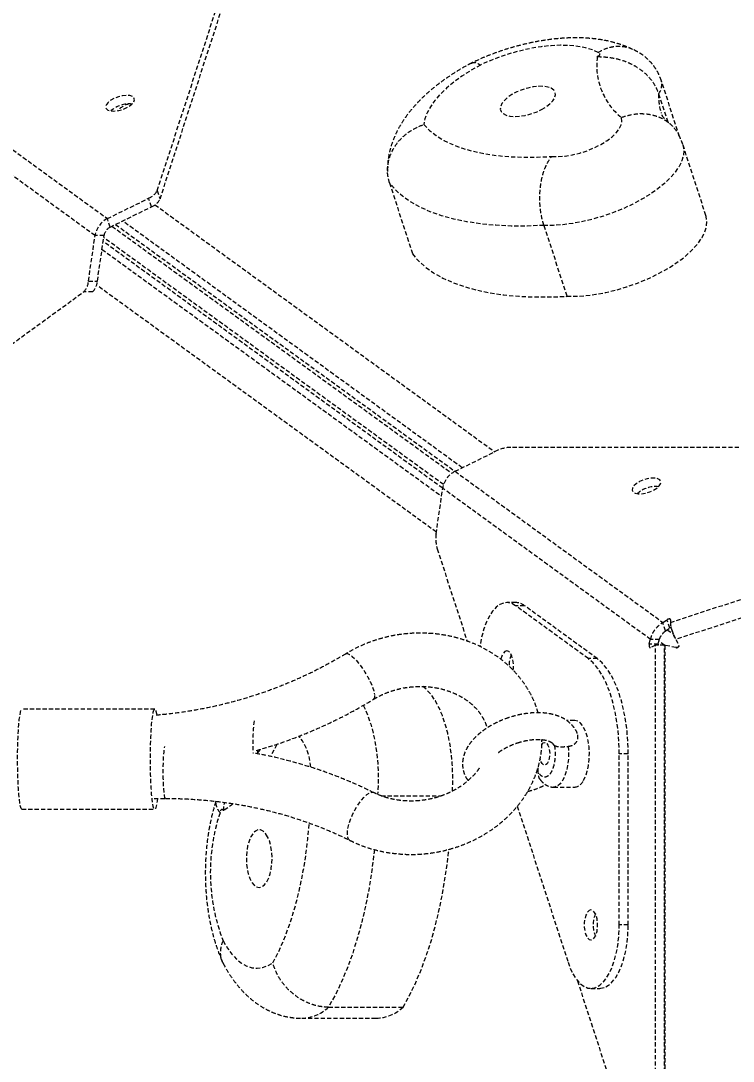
# Model space of a CAD drawing. Header units: millimetres. Extents: x -6061 to 5100, y -3651 to 3328.
# Drawn here: x 1078.1 to 1291.8, y 406.5 to 718.5 of the extents above; entities that cross this region are included whole.
import ezdxf

# ---------------------------------------------------------------- set-up
doc = ezdxf.new("R2010")
doc.units = ezdxf.units.MM
doc.linetypes.add('HIDDEN', pattern=[1.905, 1.27, -0.635])
for name, color, linetype in [('DIKOM_ОБЪЕКТ', 7, 'Continuous'), ('DIKOM_РАЗМЕР_ЗОНА', 7, 'Continuous'), ('DIKOM_РАЗМЕР_ОБЪЕКТА', 7, 'Continuous')]:
    doc.layers.add(name, color=color, linetype=linetype)
doc.styles.add('style1', font='arialbd.ttf', dxfattribs={"width": 0.8})
doc.dimstyles.new('1-50', dxfattribs={"dimtxt": 300, "dimasz": 200, "dimexe": 100, "dimexo": 0, "dimgap": 100, "dimtad": 1, "dimtxsty": 'style1', "dimcen": 200, "dimclrd": 7, "dimclre": 7, "dimclrt": 7, "dimadec": 1, "dimazin": 2, "dimtfac": 1, "dimtmove": 0, "dimatfit": 2, "dimfxl": 0, "dimlwd": 25, "dimlwe": 18, "dimarcsym": 0})

# ---------------------------------------------------------------- blocks, each defined once
blk = doc.blocks.new('*D0')
at = {"layer": 'Defpoints', "color": 0, "transparency": 16777216}
for p in [(3244.44, 1090.08), (-2954.24, -571.35), (3244.44, -1487.03)]:
    blk.add_point(p, dxfattribs=at)
at = {"layer": 'DIKOM_РАЗМЕР_ОБЪЕКТА', "color": 7, "lineweight": 18, "transparency": 16777216}
for p, q in [((3244.44, 1090.08), (3244.44, -1587.03)), ((-2954.24, -571.35), (-2954.24, -1587.03))]:
    blk.add_line(p, q, dxfattribs=at)
at = {"layer": 'DIKOM_РАЗМЕР_ОБЪЕКТА', "color": 7, "lineweight": 25, "transparency": 16777216}
blk.add_line((-2754.24, -1487.03), (3044.44, -1487.03), dxfattribs=at)
at = {"layer": 'DIKOM_РАЗМЕР_ОБЪЕКТА', "color": 7, "transparency": 16777216}
for points in [[(-2754.24, -1453.69), (-2754.24, -1520.36), (-2954.24, -1487.03)], [(3044.44, -1453.69), (3044.44, -1520.36), (3244.44, -1487.03)]]:
    blk.add_solid(points, dxfattribs=at)
at = {"layer": 'DIKOM_РАЗМЕР_ОБЪЕКТА', "color": 7, "transparency": 16777216, "insert": (279.31, -1118.98), "char_height": 300, "attachment_point": 5, "style": 'style1'}
blk.add_mtext('{\\fArial|b0|i0|c204|p34;\\H1.75x;6200}', dxfattribs=at)
blk = doc.blocks.new('*D1')
at = {"layer": 'Defpoints', "color": 0, "transparency": 16777216}
for p in [(2324.34, 3327.92), (-5419.16, -2822.08), (-1808.64, -2822.08)]:
    blk.add_point(p, dxfattribs=at)
at = {"layer": 'DIKOM_РАЗМЕР_ЗОНА', "color": 7, "lineweight": 18, "transparency": 16777216}
for p, q in [((2324.34, 3327.92), (-5519.16, 3327.92)), ((-1808.64, -2822.08), (-5519.16, -2822.08))]:
    blk.add_line(p, q, dxfattribs=at)
at = {"layer": 'DIKOM_РАЗМЕР_ЗОНА', "color": 7, "lineweight": 25, "transparency": 16777216}
blk.add_line((-5419.16, 3127.92), (-5419.16, -2622.08), dxfattribs=at)
at = {"layer": 'DIKOM_РАЗМЕР_ЗОНА', "color": 7, "transparency": 16777216}
for points in [[(-5452.49, 3127.92), (-5385.83, 3127.92), (-5419.16, 3327.92)], [(-5452.49, -2622.08), (-5385.83, -2622.08), (-5419.16, -2822.08)]]:
    blk.add_solid(points, dxfattribs=at)
at = {"layer": 'DIKOM_РАЗМЕР_ЗОНА', "color": 7, "transparency": 16777216, "insert": (-5787.21, -178.18), "char_height": 300, "attachment_point": 5, "rotation": 90, "style": 'style1'}
blk.add_mtext('{\\fArial|b0|i0|c204|p34;\\H1.75x;6150}', dxfattribs=at)
blk = doc.blocks.new('*D2')
at = {"layer": 'Defpoints', "color": 0, "transparency": 16777216}
for p in [(5097.78, 1174.32), (-4808.91, -571.39), (5097.78, -3550.63)]:
    blk.add_point(p, dxfattribs=at)
at = {"layer": 'DIKOM_РАЗМЕР_ЗОНА', "color": 7, "lineweight": 18, "transparency": 16777216}
for p, q in [((5097.78, 1174.32), (5097.78, -3650.63)), ((-4808.91, -571.39), (-4808.91, -3650.63))]:
    blk.add_line(p, q, dxfattribs=at)
at = {"layer": 'DIKOM_РАЗМЕР_ЗОНА', "color": 7, "lineweight": 25, "transparency": 16777216}
blk.add_line((-4608.91, -3550.63), (4897.78, -3550.63), dxfattribs=at)
at = {"layer": 'DIKOM_РАЗМЕР_ЗОНА', "color": 7, "transparency": 16777216}
for points in [[(-4608.91, -3517.3), (-4608.91, -3583.96), (-4808.91, -3550.63)], [(4897.78, -3517.3), (4897.78, -3583.96), (5097.78, -3550.63)]]:
    blk.add_solid(points, dxfattribs=at)
at = {"layer": 'DIKOM_РАЗМЕР_ЗОНА', "color": 7, "transparency": 16777216, "insert": (864.15, -3182.58), "char_height": 300, "attachment_point": 5, "style": 'style1'}
blk.add_mtext('{\\fArial|b0|i0|c204|p34;\\H1.75x;9900}', dxfattribs=at)
blk = doc.blocks.new('*D3')
at = {"layer": 'Defpoints', "color": 0, "transparency": 16777216}
for p in [(-3174.2, 1527.92), (2804.07, 1527.92), (-2373.39, -1022.08)]:
    blk.add_point(p, dxfattribs=at)
at = {"layer": 'DIKOM_РАЗМЕР_ОБЪЕКТА', "color": 7, "lineweight": 18, "transparency": 16777216}
for p, q in [((2804.07, 1527.92), (-3274.2, 1527.92)), ((-2373.39, -1022.08), (-3274.2, -1022.08))]:
    blk.add_line(p, q, dxfattribs=at)
at = {"layer": 'DIKOM_РАЗМЕР_ОБЪЕКТА', "color": 7, "lineweight": 25, "transparency": 16777216}
blk.add_line((-3174.2, -822.08), (-3174.2, 1327.92), dxfattribs=at)
at = {"layer": 'DIKOM_РАЗМЕР_ОБЪЕКТА', "color": 7, "transparency": 16777216}
for points in [[(-3207.54, 1327.92), (-3140.87, 1327.92), (-3174.2, 1527.92)], [(-3207.54, -822.08), (-3140.87, -822.08), (-3174.2, -1022.08)]]:
    blk.add_solid(points, dxfattribs=at)
at = {"layer": 'DIKOM_РАЗМЕР_ОБЪЕКТА', "color": 7, "transparency": 16777216, "insert": (-3542.25, 166.98), "char_height": 300, "attachment_point": 5, "rotation": 90, "style": 'style1'}
blk.add_mtext('{\\fArial|b0|i0|c204|p34;\\H1.75x;2550}', dxfattribs=at)

msp = doc.modelspace()

# ---------------------------------------------------------------- linework, layer by layer
at = {"layer": 'DIKOM_ОБЪЕКТ', "color": 7, "linetype": 'HIDDEN', "lineweight": 15}
for p, q in [((1119.01, 667.6), (1153.919, 775.014)), ((1119.839, 665.048), (1154.748, 772.462)), ((1041.711, 704.434), (1104.041, 659.144)), ((1100.333, 654.04), (1038.003, 699.329)), ((1275.65, 683.772), (1270.21, 700.515)), ((1269.396, 696.567), (1272.146, 688.104)), ((1283.589, 660.038), (1276.68, 681.304)), ((1119.01, 667.6), (1119.839, 665.048)), ((1188.655, 669.844), (1195.565, 648.578)), ((1104.041, 659.144), (1116.4, 665.243)), ((1117.229, 662.691), (1116.4, 665.243)), ((1104.871, 656.592), (1117.229, 662.691)), ((1118.287, 663.304), (1220.227, 589.24)), ((1104.871, 656.592), (1104.041, 659.144)), ((1210.465, 584.423), (1108.6, 658.433)), ((1105.411, 656.858), (1207.367, 582.783)), ((1106.47, 657.381), (1208.335, 583.372)), ((1234.973, 657.108), (1241.883, 635.842)), ((1098.352, 640.401), (1100.333, 654.04)), ((1103.016, 654.04), (1100.333, 654.04)), ((1101.035, 640.401), (1103.016, 654.04)), ((1204.625, 578.269), (1102.761, 652.278)), ((1204.887, 579.371), (1102.93, 653.447)), ((1102.419, 649.927), (1204.284, 575.918)), ((1098.352, 640.401), (1101.035, 640.401)), ((1005.824, 570.999), (1096.917, 637.191)), ((1099.6, 637.191), (1096.917, 637.191)), ((1202.719, 565.145), (1100.78, 639.209)), ((1407.792, 590.549), (1225.055, 590.554)), ((1208.334, 583.371), (1220.693, 589.47)), ((1208.334, 583.371), (1270.66, 538.08)), ((1272.91, 538.079), (1412.292, 583.366)), ((1202.644, 564.629), (1204.625, 578.267)), ((1266.951, 532.975), (1204.625, 578.267)), ((1413.951, 578.261), (1274.568, 532.975)), ((1202.962, 560.145), (1211.951, 532.476)), ((1226.535, 544.007), (1223.852, 544.007)), ((1229.161, 543.078), (1226.477, 543.077)), ((1248.311, 527.209), (1226.477, 543.077)), ((1250.995, 527.21), (1229.161, 543.078)), ((1270.66, 538.08), (1271.888, 538.851)), ((1271.489, 535.528), (1270.66, 538.08)), ((1272.717, 536.299), (1271.888, 538.851)), ((1272.993, 538.851), (1272.91, 538.079)), ((1271.489, 535.528), (1272.717, 536.299)), ((1271.982, 535.837), (1273.73, 534.568)), ((1273.316, 535.84), (1273.795, 534.366)), ((1266.598, 531.569), (1266.951, 532.975)), ((1269.281, 531.569), (1266.598, 531.569)), ((1268.449, 531.196), (1266.939, 530.518)), ((1269.635, 532.975), (1266.951, 532.975)), ((1271.133, 531.196), (1268.449, 531.196)), ((1268.452, 384.215), (1268.449, 531.196)), ((1269.416, 531.196), (1269.238, 531.325)), ((1269.281, 531.569), (1269.635, 532.975)), ((1271.218, 531.179), (1269.497, 532.429)), ((1271.136, 384.216), (1271.133, 531.196)), ((1271.218, 531.196), (1271.221, 384.215)), ((1274.595, 530.518), (1271.218, 531.196)), ((1271.218, 531.196), (1271.218, 531.196)), ((1274.595, 530.518), (1271.218, 531.196)), ((1274.568, 532.975), (1275.359, 531.568)), ((1274.595, 530.518), (1274.595, 530.518)), ((1250.995, 527.21), (1248.311, 527.209)), ((1271.218, 529.706), (1271.133, 529.796)), ((1271.133, 523.071), (1271.218, 522.792)), ((1118.249, 512.018), (1078.4, 512.018)), ((1244.166, 508.678), (1241.773, 508.678)), ((1257.583, 447.339), (1257.581, 498.677)), ((1260.265, 498.677), (1257.581, 498.677)), ((1260.266, 447.339), (1260.265, 498.677)), ((1237.906, 488.678), (1244.167, 488.678)), ((1118.039, 485.289), (1121.477, 485.289)), ((1186.18, 486.072), (1204.191, 486.072)), ((1078.4, 482.018), (1118.249, 482.018)), ((1227.004, 482.988), (1242.214, 436.172)), ((1260.266, 447.339), (1257.583, 447.339)), ((1245.037, 430.638), (1259.264, 386.847)), ((1249.088, 428.34), (1251.771, 428.34)), ((1170.359, 422.682), (1192.719, 422.682)), ((1162.313, 419.372), (1184.674, 419.372))]:
    msp.add_line(p, q, dxfattribs=at)
at = {"layer": 'DIKOM_ОБЪЕКТ', "color": 7, "linetype": 'HIDDEN', "lineweight": 15, "flags": 128}
for points in [[(1251.272, 708.931), (1249.516, 709.727), (1247.484, 710.35), (1245.201, 710.792), (1242.696, 711.048), (1240, 711.114), (1237.148, 710.989), (1234.175, 710.675), (1231.118, 710.177), (1228.016, 709.499), (1224.907, 708.651), (1221.831, 707.644), (1218.826, 706.489), (1215.929, 705.202)], [(1251.003, 707.752), (1251.303, 707.915), (1251.547, 708.097), (1251.718, 708.288), (1251.803, 708.473), (1251.798, 708.641), (1251.703, 708.779), (1251.523, 708.878), (1251.272, 708.931)], [(1215.929, 705.202), (1213.067, 703.573), (1210.404, 701.861), (1207.968, 700.084), (1205.783, 698.258), (1203.87, 696.402), (1202.248, 694.535), (1200.935, 692.676), (1199.942, 690.842), (1199.28, 689.052), (1198.956, 687.324)], [(1234.234, 691.822), (1235.606, 692.639), (1236.756, 693.523), (1237.635, 694.439), (1238.21, 695.348), (1238.455, 696.214), (1238.361, 697.001), (1237.932, 697.677), (1237.186, 698.215), (1236.152, 698.591), (1234.873, 698.792), (1233.402, 698.808), (1231.799, 698.639), (1230.129, 698.291), (1228.461, 697.78), (1226.863, 697.126), (1225.401, 696.356), (1224.134, 695.501), (1223.114, 694.597), (1222.383, 693.68), (1221.971, 692.787), (1221.895, 691.957), (1222.158, 691.221), (1222.749, 690.611), (1223.644, 690.152), (1224.806, 689.862), (1226.187, 689.754), (1227.733, 689.83), (1229.377, 690.09), (1231.055, 690.521), (1232.696, 691.107), (1234.234, 691.822)], [(1104.256, 694.007), (1103.713, 693.334), (1103.503, 692.693), (1103.643, 692.137), (1104.122, 691.71), (1104.901, 691.446), (1105.916, 691.368), (1107.087, 691.482), (1108.317, 691.778), (1109.508, 692.233), (1110.562, 692.809), (1111.395, 693.46), (1111.938, 694.133), (1112.149, 694.773), (1112.009, 695.33), (1111.53, 695.757), (1110.751, 696.02), (1109.735, 696.098), (1108.564, 695.985), (1107.334, 695.689), (1106.143, 695.234), (1105.089, 694.658), (1104.256, 694.007)], [(1237.346, 677.787), (1239.282, 677.746), (1241.373, 677.907), (1243.562, 678.265), (1245.789, 678.81), (1247.993, 679.527), (1250.113, 680.397), (1252.092, 681.396), (1253.876, 682.496), (1255.414, 683.667), (1256.667, 684.878), (1257.598, 686.095), (1258.183, 687.285), (1258.406, 688.414), (1258.26, 689.453)], [(1198.956, 687.324), (1200.65, 685.599), (1202.665, 684.022), (1204.99, 682.601), (1207.614, 681.344), (1210.521, 680.257), (1213.697, 679.346), (1217.125, 678.616), (1220.785, 678.072), (1224.658, 677.715), (1228.724, 677.548), (1232.961, 677.572), (1237.346, 677.787)], [(1276.677, 681.312), (1276.769, 681.002), (1276.968, 679.557), (1276.824, 678.023), (1276.338, 676.419), (1275.515, 674.765), (1274.367, 673.081), (1272.908, 671.387), (1271.155, 669.706), (1269.129, 668.057), (1266.857, 666.461), (1264.366, 664.937), (1261.686, 663.505), (1258.851, 662.181), (1255.896, 660.983), (1252.857, 659.925), (1249.771, 659.02), (1246.677, 658.279), (1243.613, 657.712), (1240.617, 657.324), (1237.725, 657.123), (1234.973, 657.108)], [(1234.973, 657.108), (1229.984, 656.911), (1225.159, 656.919), (1220.521, 657.131), (1216.091, 657.548), (1211.891, 658.166), (1207.94, 658.984), (1204.256, 659.997), (1200.858, 661.2), (1197.761, 662.588), (1194.98, 664.154), (1192.528, 665.891), (1190.416, 667.791), (1188.655, 669.844)], [(1241.883, 635.842), (1244.634, 635.856), (1247.526, 636.058), (1250.523, 636.445), (1253.587, 637.013), (1256.681, 637.753), (1259.766, 638.658), (1262.806, 639.717), (1265.761, 640.915), (1268.596, 642.238), (1271.275, 643.671), (1273.767, 645.194), (1276.039, 646.791), (1278.064, 648.44), (1279.818, 650.121), (1281.277, 651.814), (1282.425, 653.499), (1283.247, 655.153), (1283.734, 656.757), (1283.878, 658.291), (1283.679, 659.736), (1283.589, 660.038)], [(1195.565, 648.578), (1197.326, 646.525), (1199.438, 644.625), (1201.89, 642.888), (1204.671, 641.322), (1207.768, 639.934), (1211.166, 638.731), (1214.849, 637.718), (1218.801, 636.9), (1223.001, 636.282), (1227.431, 635.865), (1232.069, 635.652), (1236.894, 635.645), (1241.883, 635.842)], [(1262.328, 576.836), (1263.211, 576.645), (1264.299, 576.644), (1265.506, 576.833), (1266.732, 577.196), (1267.879, 577.704), (1268.854, 578.316), (1269.578, 578.982), (1269.992, 579.649), (1270.063, 580.262), (1269.784, 580.772), (1269.179, 581.137), (1268.297, 581.328), (1267.208, 581.329), (1266.002, 581.14), (1264.775, 580.777), (1263.628, 580.269), (1262.653, 579.657), (1261.929, 578.991), (1261.515, 578.324), (1261.445, 577.711), (1261.723, 577.201), (1262.328, 576.836)], [(1263.449, 577.08), (1263.378, 576.853), (1263.351, 576.634)], [(1226.477, 543.077), (1225.327, 543.719), (1224.149, 543.996), (1222.964, 543.903), (1221.797, 543.443), (1220.67, 542.624), (1219.605, 541.462), (1218.622, 539.98), (1217.742, 538.206), (1216.98, 536.176), (1216.352, 533.928), (1215.87, 531.507), (1215.772, 530.87)], [(1275.477, 531.143), (1275.477, 531.144), (1275.464, 531.007), (1275.424, 530.88), (1275.359, 530.766), (1275.271, 530.669), (1275.162, 530.592), (1275.036, 530.537), (1274.897, 530.506), (1274.749, 530.499), (1274.595, 530.518)], [(1175.534, 528.658), (1175.562, 528.675), (1176.048, 528.72), (1176.705, 528.443), (1177.501, 527.857), (1178.401, 526.989), (1179.361, 525.88), (1180.337, 524.582), (1181.284, 523.154), (1182.156, 521.665), (1182.914, 520.184), (1183.522, 518.779), (1183.951, 517.518), (1184.181, 516.457)], [(1223.853, 529.508), (1223.286, 529.326), (1222.765, 528.794), (1222.332, 527.955), (1222.049, 527.001)], [(1225.78, 523.713), (1225.845, 524.367), (1225.845, 525.648), (1225.683, 526.877), (1225.374, 527.955), (1224.941, 528.793), (1224.42, 529.326), (1223.853, 529.508)], [(1257.581, 498.677), (1257.494, 502.096), (1257.232, 505.472), (1256.801, 508.758), (1256.205, 511.914), (1255.451, 514.896), (1254.551, 517.667), (1253.515, 520.191), (1252.358, 522.434), (1251.093, 524.368), (1249.739, 525.967), (1248.311, 527.209)], [(1260.265, 498.677), (1260.177, 502.097), (1259.916, 505.472), (1259.484, 508.758), (1258.888, 511.914), (1258.135, 514.896), (1257.234, 517.668), (1256.199, 520.191), (1255.041, 522.435), (1253.777, 524.368), (1252.422, 525.967), (1250.995, 527.21)], [(1207.529, 487.443), (1207.611, 489.268), (1207.63, 492.489), (1207.489, 495.694), (1207.19, 498.845), (1206.737, 501.902), (1206.135, 504.828), (1205.391, 507.587), (1204.516, 510.144), (1203.519, 512.469), (1202.413, 514.532), (1201.211, 516.308), (1199.929, 517.775), (1198.582, 518.916), (1198.476, 518.989)], [(1078.4, 482.018), (1078.35, 482.029), (1078.152, 482.292), (1077.959, 482.9), (1077.777, 483.839), (1077.609, 485.087), (1077.46, 486.615), (1077.333, 488.386), (1077.231, 490.36), (1077.156, 492.49), (1077.111, 494.726), (1077.095, 497.016), (1077.111, 499.306), (1077.156, 501.542), (1077.231, 503.672), (1077.333, 505.646), (1077.46, 507.418), (1077.609, 508.946), (1077.777, 510.195), (1077.959, 511.134), (1078.152, 511.743), (1078.35, 512.007), (1078.4, 512.018)], [(1119.062, 485.289), (1118.958, 484.428), (1118.783, 483.331), (1118.595, 482.555), (1118.398, 482.117), (1118.199, 482.029), (1118, 482.292), (1117.808, 482.9), (1117.625, 483.839), (1117.458, 485.087), (1117.309, 486.615), (1117.181, 488.386), (1117.079, 490.36), (1117.005, 492.49), (1116.959, 494.726), (1116.944, 497.016), (1116.959, 499.306), (1117.005, 501.542), (1117.079, 503.672), (1117.181, 505.646), (1117.308, 507.418), (1117.457, 508.946), (1117.625, 510.195), (1117.807, 511.134), (1118, 511.743), (1118.198, 512.007), (1118.398, 511.919), (1118.594, 511.482), (1118.782, 510.706), (1118.856, 510.292)], [(1180.77, 513.246), (1181.158, 512.469), (1182.155, 510.144), (1183.031, 507.587), (1183.774, 504.828), (1184.376, 501.902), (1184.829, 498.845), (1185.128, 495.694), (1185.269, 492.489), (1185.25, 489.268), (1185.104, 486.491)], [(1246.821, 490.629), (1247.454, 491.898), (1247.968, 493.412), (1248.345, 495.116), (1248.571, 496.948), (1248.638, 498.844), (1248.543, 500.733), (1248.29, 502.548), (1247.888, 504.223), (1247.351, 505.698), (1246.7, 506.919), (1245.956, 507.842), (1245.149, 508.434), (1244.305, 508.673), (1244.166, 508.678)], [(1121.477, 485.289), (1121.454, 485.293), (1121.305, 485.537), (1121.164, 486.143), (1121.038, 487.083), (1120.932, 488.313), (1120.851, 489.776), (1120.8, 491.403), (1120.781, 493.119), (1120.794, 494.842), (1120.839, 496.493), (1120.914, 497.994), (1121.015, 499.275), (1121.138, 500.276), (1121.257, 500.881)], [(1149.043, 499.687), (1149.028, 499.1), (1149.014, 498.662)], [(1154.855, 501.423), (1154.045, 499.852), (1152.915, 497.793)], [(1234.32, 501.414), (1234.766, 501.921), (1235.262, 502.077), (1235.753, 501.864), (1236.187, 501.305), (1236.516, 500.463), (1236.705, 499.426), (1236.734, 498.309), (1236.598, 497.231), (1236.314, 496.311), (1235.911, 495.646), (1235.433, 495.311), (1234.933, 495.34), (1234.464, 495.731), (1234.077, 496.441), (1233.828, 497.322)], [(1242.264, 500.911), (1242.375, 498.996), (1242.319, 497.068), (1242.098, 495.201), (1241.721, 493.463), (1241.202, 491.92), (1240.56, 490.629), (1239.818, 489.638), (1239.006, 488.985), (1238.152, 488.693), (1237.9, 488.678)], [(1176.789, 472.699), (1176.468, 472.954), (1176.145, 473.602), (1176.018, 474.542), (1176.095, 475.731), (1176.371, 477.112), (1176.834, 478.622), (1177.461, 480.19), (1178.224, 481.742), (1179.087, 483.207), (1180.01, 484.514), (1180.948, 485.604), (1181.86, 486.425), (1182.701, 486.939), (1183.433, 487.122), (1183.926, 487.019)], [(1141.636, 483.626), (1141.23, 483.292), (1138.874, 481.563)], [(1138.874, 481.563), (1138.749, 481.793), (1138.601, 481.942), (1138.441, 482), (1138.279, 481.963), (1138.128, 481.833), (1137.997, 481.62), (1137.895, 481.338), (1137.829, 481.006)], [(1153.688, 436.025), (1155.362, 439.274), (1156.925, 442.789), (1158.369, 446.549), (1159.686, 450.536), (1160.869, 454.728), (1161.912, 459.103), (1162.809, 463.636), (1163.555, 468.303), (1164.146, 473.081), (1164.577, 477.911)], [(1152.082, 473.806), (1151.441, 474.8), (1150.723, 475.486), (1149.958, 475.834), (1149.177, 475.83), (1148.413, 475.476), (1147.696, 474.784), (1147.056, 473.784), (1146.519, 472.517), (1146.108, 471.034), (1145.838, 469.396), (1145.721, 467.67), (1145.762, 465.927), (1145.959, 464.238), (1146.305, 462.672), (1146.784, 461.294), (1147.377, 460.16), (1148.06, 459.315), (1148.805, 458.796), (1149.582, 458.623), (1150.359, 458.803), (1151.103, 459.328), (1151.785, 460.178), (1152.376, 461.318), (1152.853, 462.7), (1153.195, 464.269), (1153.389, 465.959), (1153.427, 467.703), (1153.308, 469.428), (1153.035, 471.063), (1152.621, 472.543), (1152.082, 473.806)], [(1184.123, 469.939), (1184.046, 469.216), (1183.362, 463.746), (1182.512, 458.394), (1181.499, 453.185), (1180.329, 448.144), (1179.007, 443.294), (1177.539, 438.659), (1175.933, 434.26), (1174.195, 430.118), (1172.334, 426.253), (1170.359, 422.682)], [(1192.719, 422.682), (1194.694, 426.253), (1196.555, 430.118), (1198.293, 434.26), (1199.9, 438.659), (1201.368, 443.294), (1202.69, 448.144), (1203.86, 453.185), (1204.872, 458.394), (1205.723, 463.746), (1206.407, 469.216), (1206.489, 469.989)], [(1249.087, 451.84), (1248.52, 451.658), (1247.999, 451.126), (1247.566, 450.287), (1247.256, 449.209), (1247.095, 447.98), (1247.095, 446.7), (1247.256, 445.471), (1247.566, 444.393), (1247.999, 443.554), (1248.52, 443.022), (1249.087, 442.84), (1249.654, 443.022), (1250.175, 443.554), (1250.608, 444.393), (1250.917, 445.47), (1251.078, 446.699), (1251.078, 447.98), (1250.917, 449.209), (1250.607, 450.286), (1250.175, 451.125), (1249.654, 451.657), (1249.087, 451.84)], [(1242.214, 436.172), (1242.976, 434.142), (1243.857, 432.368), (1244.839, 430.886), (1245.905, 429.724), (1247.032, 428.904), (1248.199, 428.444), (1249.384, 428.351), (1250.563, 428.628), (1251.713, 429.269), (1252.812, 430.262), (1253.838, 431.588), (1254.772, 433.219), (1255.595, 435.126), (1256.292, 437.271), (1256.848, 439.611), (1257.254, 442.102), (1257.5, 444.695), (1257.583, 447.339)], [(1251.771, 428.34), (1252.067, 428.351), (1253.246, 428.628), (1254.396, 429.27), (1255.495, 430.262), (1256.521, 431.588), (1257.455, 433.22), (1258.279, 435.126), (1258.975, 437.271), (1259.532, 439.611), (1259.937, 442.102), (1260.183, 444.695), (1260.266, 447.339)], [(1138.736, 442.581), (1140.007, 440.45), (1141.366, 438.613), (1142.801, 437.089), (1144.296, 435.893), (1145.838, 435.036), (1147.41, 434.528), (1148.996, 434.373), (1150.582, 434.572), (1152.151, 435.125), (1153.688, 436.025)]]:
    msp.add_lwpolyline(points, dxfattribs=at)
at = {"layer": 'DIKOM_ОБЪЕКТ', "color": 7, "linetype": 'HIDDEN', "lineweight": 15}
for centre, radius, start, end in [((1270.857, 705.037), 20.038, 172.21242, 231.05048), ((1265.674, 699.392), 4.673, 322.79181, 13.8961), ((1285.881, 695.804), 16.502, 177.35047, 197.76554), ((1110.599, 685.187), 8.348, 84.28813, 131.33757), ((1112.35, 686.535), 7.244, 104.60297, 136.99703), ((1114.601, 669.858), 4.953, 291.29875, 332.88797), ((1115.43, 667.306), 4.953, 291.29886, 332.88786), ((1107.139, 652.994), 6.886, 116.73488, 171.26759), ((1106.419, 653.517), 3.443, 116.73447, 171.26726), ((1093.408, 640.686), 4.952, 315.11487, 356.70464), ((1096.091, 640.686), 4.952, 315.11424, 356.70509), ((1225.297, 580.256), 10.3, 91.34331, 116.55058), ((1211.431, 577.222), 6.886, 116.73329, 171.26708), ((1268.502, 570.529), 8.263, 84.05073, 131.94945), ((1212.832, 563.097), 10.302, 171.45108, 196.65461), ((1226.472, 539.656), 4.352, 51.83652, 89.16005), ((1274.791, 531.178), 0.689, 253.51112, 34.48951), ((1232.301, 525.191), 7.781, 155.9544, 182.18027), ((1232.416, 525.167), 7.897, 156.13542, 182.23364), ((1182.943, 515.961), 1.333, 313.89538, 21.85143), ((1209.911, 501.812), 62.262, 173.74467, 182.70246), ((1149.172, 494.089), 15.802, 2.28488, 39.21666), ((1243.834, 491.912), 3.251, 275.89326, 336.76702), ((1191.493, 463.049), 56.588, 161.49882, 201.20504), ((1258.018, 447.34), 8.297, 156.16347, 203.84353), ((1258.053, 447.34), 8.329, 156.26146, 203.74554), ((1162.014, 431.531), 12.163, 271.47373, 313.3203), ((1184.3, 431.715), 12.348, 271.73679, 312.9881)]:
    msp.add_arc(centre, radius, start, end, dxfattribs=at)
for centre, major_axis, ratio, start_param, end_param in [((1272.23, 538.603), (0.747, 0.356), 0.4620464, 6.0052328, 8.0996279), ((1273.059, 536.051), (0.747, 0.356), 0.4620464, 1.2330885, 1.8164425), ((1266.939, 531.321), (0.108, 0.821), 0.4620046, 1.3250114, 3.4194065), ((1269.622, 531.321), (0.108, 0.821), 0.4620046, 1.3250114, 1.783966)]:
    msp.add_ellipse(centre, major_axis=major_axis, ratio=ratio, start_param=start_param, end_param=end_param, dxfattribs=at)
for points, knots in [([(1261.584, 709.851), (1261.422, 709.935), (1260.426, 710.455), (1258.464, 711.217), (1255.639, 712.097), (1252.584, 712.748), (1249.324, 713.18), (1245.911, 713.378), (1242.406, 713.35), (1238.858, 713.108), (1235.295, 712.667), (1231.735, 712.04), (1228.193, 711.239), (1224.684, 710.27), (1221.221, 709.143), (1217.824, 707.858), (1215.199, 706.736), (1213.729, 706.029), (1213.33, 705.838)], [0, 0, 0, 0, 0.0121729, 0.0748959, 0.1401455, 0.2086877, 0.2797211, 0.3518906, 0.4236778, 0.4945796, 0.5645281, 0.6336627, 0.7021936, 0.7703443, 0.8383353, 0.9063839, 0.9746409, 1, 1, 1, 1]), ([(1251.272, 708.931), (1251.282, 708.937), (1252.082, 709.493), (1253.642, 710.252), (1255.926, 710.81), (1257.982, 710.871), (1259.496, 710.689), (1260.258, 710.37), (1260.404, 710.309)], [0, 0, 0, 0, 0.0034296, 0.2922225, 0.510846, 0.7294728, 0.9479454, 1, 1, 1, 1]), ([(1270.199, 700.514), (1269.968, 701.156), (1269.494, 702.468), (1268.44, 704.277), (1267.177, 705.928), (1265.738, 707.353), (1264.168, 708.558), (1262.489, 709.514), (1261.227, 710.1), (1260.515, 710.303), (1260.411, 710.332)], [0, 0, 0, 0, 0.1420106, 0.2902667, 0.4342788, 0.5745351, 0.7114765, 0.8455642, 0.9773793, 1, 1, 1, 1]), ([(1213.283, 705.814), (1212.836, 705.576), (1211.257, 704.734), (1208.647, 703.191), (1205.519, 701.136), (1202.548, 698.932), (1199.748, 696.573), (1197.145, 694.048), (1194.866, 691.454), (1192.94, 688.843), (1191.378, 686.279), (1190.124, 683.702), (1189.165, 681.123), (1188.51, 678.544), (1188.146, 676.303), (1188.118, 674.918), (1188.108, 674.402)], [0, 0, 0, 0, 0.0322189, 0.1137319, 0.1961274, 0.2797594, 0.3648347, 0.4514168, 0.5392052, 0.6175079, 0.6925752, 0.7641518, 0.8325602, 0.8983638, 0.9621605, 1, 1, 1, 1]), ([(1213.305, 705.773), (1213.435, 705.847), (1213.781, 706.043), (1214.631, 705.926), (1215.428, 705.542), (1215.918, 705.21), (1215.929, 705.202)], [0, 0, 0, 0, 0.2067227, 0.5491738, 0.9892959, 1, 1, 1, 1]), ([(1251.003, 707.752), (1251.01, 707.752), (1251.52, 707.707), (1252.685, 707.668), (1254.683, 707.492), (1256.951, 707.089), (1259.353, 706.362), (1261.671, 705.327), (1263.791, 704.022), (1265.696, 702.444), (1267.287, 700.66), (1268.584, 698.685), (1269.123, 697.28), (1269.396, 696.567)], [0, 0, 0, 0, 0.00108, 0.0812568, 0.164376, 0.268224, 0.375112, 0.4780712, 0.5839564, 0.686486, 0.7919595, 0.8944893, 1, 1, 1, 1]), ([(1258.26, 689.453), (1258.275, 689.459), (1259.33, 689.873), (1261.22, 690.406), (1263.929, 690.677), (1266.309, 690.533), (1268.597, 690.001), (1270.683, 689.101), (1272.568, 687.85), (1274.106, 686.271), (1275.035, 685.093), (1275.328, 684.417), (1275.329, 684.415)], [0, 0, 0, 0, 0.0022907, 0.1626961, 0.2812763, 0.4032544, 0.5213152, 0.6427638, 0.7605939, 0.8818243, 0.9996546, 1, 1, 1, 1]), ([(1272.488, 687.817), (1272.346, 687.934), (1271.871, 688.326), (1271.267, 688.939), (1270.729, 689.618), (1270.371, 690.215), (1270.24, 690.575), (1270.172, 690.762)], [0, 0, 0, 0, 0.0889145, 0.2961307, 0.511463, 0.7465412, 1, 1, 1, 1]), ([(1188.655, 669.844), (1188.464, 670.569), (1188.081, 672.018), (1188.025, 674.298), (1188.369, 676.573), (1189.12, 678.795), (1190.265, 680.894), (1191.764, 682.825), (1193.589, 684.522), (1195.943, 686.124), (1197.817, 686.955), (1198.943, 687.32), (1198.956, 687.324)], [0, 0, 0, 0, 0.105826, 0.2116541, 0.3174623, 0.4232747, 0.5294701, 0.6356714, 0.7428799, 0.850095, 0.9982852, 1, 1, 1, 1]), ([(1276.664, 681.322), (1276.418, 682.028), (1276.045, 683.093), (1275.498, 684.075), (1275.313, 684.407)], [0, 0, 0, 0, 0.6622328, 1, 1, 1, 1]), ([(1234.973, 657.108), (1234.76, 657.835), (1234.33, 659.309), (1233.932, 661.73), (1233.729, 664.249), (1233.747, 666.771), (1233.984, 669.264), (1234.431, 671.617), (1235.088, 673.805), (1236.018, 675.941), (1236.834, 677.182), (1237.338, 677.778), (1237.346, 677.787)], [0, 0, 0, 0, 0.1053852, 0.2138289, 0.319215, 0.4276516, 0.5331368, 0.641666, 0.747424, 0.8562217, 0.9978484, 1, 1, 1, 1]), ([(1188.097, 674.127), (1188.082, 673.887), (1188.063, 673.607), (1188.073, 673.326), (1188.074, 673.285)], [0, 0, 0, 0, 0.8548212, 1, 1, 1, 1]), ([(1266.951, 532.975), (1267.117, 533.523), (1267.42, 534.525), (1268.296, 535.908), (1269.342, 537.159), (1270.198, 537.757), (1270.66, 538.08)], [0, 0, 0, 0, 0.2731905, 0.5000159, 0.7304025, 1, 1, 1, 1]), ([(1272.91, 538.079), (1272.927, 537.753), (1272.958, 537.155), (1273.269, 535.894), (1273.807, 534.513), (1274.301, 533.514), (1274.568, 532.975)], [0, 0, 0, 0, 0.2731922, 0.5000227, 0.7304022, 1, 1, 1, 1]), ([(1233.25, 510.984), (1232.977, 511.854), (1232.402, 513.688), (1231.157, 516.367), (1229.613, 519.02), (1227.788, 521.526), (1225.705, 523.87), (1223.378, 526.03), (1220.824, 527.99), (1218.064, 529.732), (1215.121, 531.242), (1212.018, 532.505), (1208.782, 533.511), (1205.44, 534.251), (1202.021, 534.718), (1198.553, 534.908), (1195.066, 534.82), (1191.589, 534.453), (1188.15, 533.809), (1184.778, 532.896), (1181.505, 531.714), (1178.4, 530.317), (1176.472, 529.201), (1175.534, 528.659)], [0, 0, 0, 0, 0.0420311, 0.0886685, 0.1354109, 0.1823123, 0.2294123, 0.2767338, 0.3242824, 0.3720499, 0.4200144, 0.4681493, 0.5164248, 0.5648124, 0.6132867, 0.6618281, 0.7104216, 0.759057, 0.8077268, 0.856424, 0.9051416, 0.9538706, 1, 1, 1, 1]), ([(1269.635, 532.975), (1269.735, 533.235), (1269.916, 533.705), (1270.377, 534.39), (1270.89, 535.036), (1271.278, 535.354), (1271.489, 535.528)], [0, 0, 0, 0, 0.2754648, 0.4999175, 0.727776, 1, 1, 1, 1]), ([(1273.794, 534.373), (1273.875, 534.162), (1274.003, 533.83), (1274.229, 533.497), (1274.311, 533.375)], [0, 0, 0, 0, 0.6338978, 1, 1, 1, 1]), ([(1175.534, 528.659), (1174.693, 528.154), (1172.218, 526.668), (1167.977, 524.358), (1162.771, 521.809), (1157.42, 519.49), (1151.943, 517.402), (1146.356, 515.553), (1140.673, 513.949), (1134.911, 512.591), (1129.086, 511.493), (1123.622, 510.681), (1120.095, 510.357), (1118.535, 510.214)], [0, 0, 0, 0, 0.0499384, 0.1469969, 0.2440547, 0.3410949, 0.4381213, 0.5351363, 0.6321424, 0.7291411, 0.8261335, 0.9231205, 1, 1, 1, 1]), ([(1183.869, 515.001), (1184.209, 515.201), (1185.257, 515.82), (1187.138, 516.723), (1189.54, 517.614), (1192.044, 518.279), (1194.61, 518.709), (1197.2, 518.897), (1199.776, 518.844), (1202.3, 518.55), (1204.736, 518.024), (1207.049, 517.278), (1209.208, 516.326), (1211.185, 515.186), (1212.959, 513.877), (1214.508, 512.42), (1215.825, 510.832), (1216.878, 509.125), (1217.58, 507.636), (1217.818, 506.703), (1217.898, 506.391)], [0, 0, 0, 0, 0.0279841, 0.0862918, 0.1445739, 0.2027784, 0.2609268, 0.3190276, 0.3770852, 0.4351063, 0.493108, 0.5511256, 0.609221, 0.6674945, 0.7260945, 0.785228, 0.8451624, 0.9062143, 0.9686841, 1, 1, 1, 1]), ([(1148.696, 499.618), (1150.473, 500.145), (1154.278, 501.275), (1159.991, 503.315), (1165.842, 505.666), (1171.56, 508.262), (1177.132, 511.093), (1181.204, 513.387), (1183.419, 514.728), (1183.869, 515.001)], [0, 0, 0, 0, 0.1428484, 0.3059693, 0.469089, 0.6322049, 0.795313, 0.9584078, 1, 1, 1, 1]), ([(1224.487, 509.533), (1223.737, 509.268), (1222.68, 508.895), (1221.178, 508.231), (1219.93, 507.617), (1218.515, 506.816), (1217.123, 505.908), (1215.778, 504.888), (1214.523, 503.766), (1213.387, 502.55), (1212.401, 501.246), (1211.594, 499.863), (1210.995, 498.414), (1210.63, 496.917), (1210.525, 495.393), (1210.695, 493.862), (1211.184, 492.37), (1211.725, 491.29), (1212.166, 490.778), (1212.253, 490.677)], [0, 0, 0, 0, 0.0784907, 0.1105776, 0.1635655, 0.2181957, 0.2764859, 0.3369962, 0.3992442, 0.4628591, 0.5275417, 0.5926673, 0.6576262, 0.7219496, 0.7857167, 0.849637, 0.91491, 0.9831758, 1, 1, 1, 1]), ([(1244.975, 504.78), (1244.957, 504.837), (1244.781, 505.411), (1244.174, 506.372), (1243.171, 507.604), (1241.925, 508.64), (1240.471, 509.503), (1238.832, 510.171), (1237.058, 510.64), (1235.2, 510.915), (1233.312, 511.011), (1231.392, 510.948), (1229.624, 510.755), (1228.042, 510.48), (1226.381, 510.114), (1225.214, 509.756), (1224.487, 509.533)], [0, 0, 0, 0, 0.00865024, 0.08754672, 0.16264704, 0.24055483, 0.32161551, 0.40488071, 0.48844979, 0.57047887, 0.65014276, 0.72642035, 0.80427515, 0.86077193, 0.91326927, 1, 1, 1, 1]), ([(1176.79, 472.699), (1177.37, 472.42), (1178.951, 471.662), (1181.656, 470.629), (1184.916, 469.675), (1188.277, 468.994), (1191.709, 468.585), (1195.183, 468.454), (1198.671, 468.602), (1202.142, 469.027), (1205.569, 469.728), (1208.923, 470.699), (1212.174, 471.933), (1215.297, 473.421), (1218.262, 475.151), (1221.046, 477.109), (1223.621, 479.281), (1225.966, 481.647), (1228.058, 484.187), (1229.878, 486.877), (1231.41, 489.695), (1232.64, 492.612), (1233.564, 495.602), (1234.152, 498.638), (1234.426, 501.086), (1234.391, 502.51), (1234.381, 502.916)], [0, 0, 0, 0, 0.025159, 0.06862058, 0.11214745, 0.15577005, 0.19946693, 0.24322085, 0.2870196, 0.33085438, 0.37471905, 0.41860712, 0.46251187, 0.50642457, 0.55033138, 0.5942132, 0.63804502, 0.68179498, 0.72542676, 0.76890409, 0.81219144, 0.85526137, 0.89809911, 0.94070559, 0.98309906, 1, 1, 1, 1]), ([(1226.992, 501.936), (1227.575, 502.114), (1228.397, 502.364), (1229.612, 502.632), (1230.631, 502.811), (1231.798, 502.944), (1232.945, 502.999), (1234.038, 502.969), (1235.027, 502.86), (1235.878, 502.683), (1236.564, 502.459), (1237.071, 502.219), (1237.393, 502), (1237.545, 501.843), (1237.555, 501.822), (1237.56, 501.812)], [0, 0, 0, 0, 0.1065964, 0.1500929, 0.2214258, 0.294186, 0.3706027, 0.4482908, 0.5262181, 0.6037056, 0.6805942, 0.7574015, 0.8355648, 0.9177505, 1, 1, 1, 1]), ([(1242.264, 500.911), (1242.715, 500.985), (1243.621, 501.135), (1244.642, 501.957), (1245.182, 503.027), (1245.205, 503.93), (1245.116, 504.519), (1244.994, 504.721), (1244.962, 504.774)], [0, 0, 0, 0, 0.2365626, 0.4749264, 0.6776447, 0.8753581, 0.9670555, 1, 1, 1, 1]), ([(1149.89, 499.983), (1149.795, 499.85), (1149.499, 499.43), (1149.211, 499.096), (1149.015, 498.868)], [0, 0, 0, 0, 0.3180934, 1, 1, 1, 1]), ([(1221.399, 499.096), (1221.441, 499.129), (1221.787, 499.409), (1222.571, 499.911), (1223.621, 500.516), (1224.647, 501.02), (1225.728, 501.493), (1226.532, 501.775), (1226.992, 501.936)], [0, 0, 0, 0, 0.02971484, 0.24871546, 0.4613849, 0.61646556, 0.78045747, 1, 1, 1, 1]), ([(1238.146, 501.175), (1238.235, 500.462), (1238.419, 498.995), (1238.278, 496.667), (1237.828, 494.576), (1237.111, 492.949), (1236.204, 491.899), (1235.178, 491.554), (1234.142, 491.942), (1233.57, 492.768), (1233.291, 493.169)], [0, 0, 0, 0, 0.1216385, 0.25, 0.37836, 0.5000017, 0.6216368, 0.7500032, 0.8783647, 1, 1, 1, 1]), ([(1237.586, 501.826), (1237.627, 501.736), (1237.78, 501.399), (1237.991, 501.27), (1238.146, 501.175)], [0, 0, 0, 0, 0.2659765, 1, 1, 1, 1]), ([(1238.146, 501.175), (1238.353, 501.079), (1238.728, 500.904), (1239.61, 500.772), (1240.554, 500.766), (1241.483, 500.841), (1242.016, 500.889), (1242.264, 500.911)], [0, 0, 0, 0, 0.24746044, 0.44810472, 0.64941755, 0.83655149, 1, 1, 1, 1]), ([(1183.93, 487.017), (1182.957, 487.493), (1180.182, 488.85), (1175.477, 490.905), (1169.781, 493.098), (1163.95, 495.042), (1157.997, 496.722), (1152.588, 498.027), (1149.132, 498.657), (1147.728, 498.912)], [0, 0, 0, 0, 0.0866249, 0.2471988, 0.4078159, 0.5684947, 0.7292245, 0.8899967, 1, 1, 1, 1]), ([(1215.583, 494.386), (1215.4, 494.107), (1214.819, 493.221), (1213.551, 491.819), (1211.82, 490.219), (1209.862, 488.781), (1207.72, 487.521), (1205.42, 486.459), (1202.993, 485.61), (1200.475, 484.989), (1197.902, 484.604), (1195.311, 484.461), (1192.742, 484.56), (1190.231, 484.897), (1187.819, 485.468), (1185.706, 486.183), (1184.466, 486.765), (1183.93, 487.017)], [0, 0, 0, 0, 0.0331734, 0.1053063, 0.1766088, 0.2473635, 0.3177713, 0.3879653, 0.4580277, 0.5280034, 0.597914, 0.6677688, 0.7375723, 0.8073354, 0.8770805, 0.9468557, 1, 1, 1, 1]), ([(1233.291, 493.169), (1233.295, 493.514), (1233.3, 493.998), (1233.21, 494.431), (1233.184, 494.556)], [0, 0, 0, 0, 0.7105206, 1, 1, 1, 1]), ([(1233.944, 490.87), (1233.85, 490.986), (1233.586, 491.312), (1233.336, 492.12), (1233.307, 492.799), (1233.291, 493.169)], [0, 0, 0, 0, 0.1997237, 0.5631565, 1, 1, 1, 1]), ([(1233.925, 490.855), (1234.129, 490.599), (1234.564, 490.053), (1235.401, 489.39), (1236.397, 488.906), (1237.259, 488.668), (1237.762, 488.703), (1237.891, 488.712)], [0, 0, 0, 0, 0.2113443, 0.4507049, 0.6844308, 0.9184535, 1, 1, 1, 1]), ([(1230.088, 487.371), (1230.609, 487.514), (1231.896, 487.866), (1233.449, 488.467), (1234.718, 489.014), (1235.24, 489.277), (1235.477, 489.396)], [0, 0, 0, 0, 0.280254, 0.691469, 0.8595705, 1, 1, 1, 1]), ([(1121.477, 485.289), (1122.491, 485.282), (1125.472, 485.261), (1130.403, 485.031), (1136.242, 484.51), (1142.022, 483.728), (1147.728, 482.692), (1153.343, 481.403), (1158.852, 479.866), (1164.239, 478.087), (1169.487, 476.066), (1173.653, 474.236), (1176.049, 473.062), (1176.79, 472.699)], [0, 0, 0, 0, 0.05175385, 0.15209033, 0.25242951, 0.35276917, 0.45311107, 0.55345887, 0.653816, 0.7541875, 0.85458011, 0.9549996, 1, 1, 1, 1]), ([(1136.571, 484.421), (1136.246, 483.356), (1135.584, 481.187), (1134.811, 477.756), (1134.192, 474.211), (1133.752, 470.616), (1133.482, 466.991), (1133.38, 463.35), (1133.444, 459.711), (1133.674, 456.091), (1134.072, 452.506), (1134.641, 448.971), (1135.386, 445.497), (1136.323, 442.102), (1137.378, 438.967), (1138.219, 437.051), (1138.605, 436.17)], [0, 0, 0, 0, 0.0707348, 0.1441564, 0.2166248, 0.2883214, 0.359475, 0.4303176, 0.5010775, 0.5719536, 0.643133, 0.7148655, 0.7874224, 0.8610999, 0.9361987, 1, 1, 1, 1]), ([(1137.829, 481.006), (1137.824, 481.012), (1137.379, 481.533), (1136.851, 482.574), (1136.579, 483.734), (1136.683, 484.273), (1136.708, 484.402)], [0, 0, 0, 0, 0.0059128, 0.5035506, 0.880279, 1, 1, 1, 1]), ([(1138.874, 481.563), (1138.875, 481.572), (1138.951, 482.199), (1139.012, 483.054), (1139.154, 483.876), (1139.187, 484.067)], [0, 0, 0, 0, 0.0102236, 0.7695516, 1, 1, 1, 1]), ([(1138.813, 435.831), (1138.655, 436.116), (1138.227, 436.89), (1137.967, 438.35), (1137.999, 440.297), (1138.395, 441.743), (1138.728, 442.561), (1138.736, 442.581)], [0, 0, 0, 0, 0.1500188, 0.406311, 0.6626015, 0.9919918, 1, 1, 1, 1]), ([(1138.772, 435.809), (1139.008, 435.368), (1139.812, 433.86), (1141.275, 431.557), (1143.206, 429.002), (1145.198, 426.817), (1147.291, 424.918), (1149.478, 423.3), (1151.751, 421.956), (1154.187, 420.851), (1156.774, 420.009), (1159.483, 419.521), (1161.35, 419.323), (1162.293, 419.378), (1162.342, 419.38)], [0, 0, 0, 0, 0.0485136, 0.1657996, 0.2695574, 0.3687599, 0.4633563, 0.5539259, 0.6412571, 0.7261414, 0.8183211, 0.9078494, 0.9952463, 1, 1, 1, 1]), ([(1170.359, 422.682), (1169.601, 422.719), (1168.087, 422.792), (1165.763, 423.362), (1163.487, 424.264), (1161.309, 425.491), (1159.297, 427.015), (1157.494, 428.788), (1155.964, 430.772), (1154.586, 433.174), (1153.942, 434.97), (1153.69, 436.013), (1153.688, 436.025)], [0, 0, 0, 0, 0.10582733, 0.21165505, 0.31746299, 0.42327511, 0.52947093, 0.63567219, 0.74288023, 0.85009541, 0.99828534, 1, 1, 1, 1])]:
    msp.add_open_spline(points, degree=3, knots=knots, dxfattribs=at)

# ---------------------------------------------------------------- dimensions: what is measured, and where the dimension line sits
at = {"layer": 'DIKOM_РАЗМЕР_ЗОНА'}
dim = msp.add_linear_dim(base=(-5419.159, -2822.077), p1=(2324.34, 3327.923), p2=(-1808.638, -2822.077), angle=90, text='{\\fArial|b0|i0|c204|p34;\\H1.75x;<>}', dimstyle='1-50', dxfattribs=at)
dim.commit()
dim.dimension.update_dxf_attribs({"geometry": '*D1', "text_midpoint": (-5419.159, -178.183), "dimtype": 160})
dim = msp.add_linear_dim(base=(5097.777, -3550.63), p1=(-4808.913, -571.389), p2=(5097.777, 1174.316), text='{\\fArial|b0|i0|c204|p34;\\H1.75x;9900}', dimstyle='1-50', dxfattribs=at)
dim.commit()
dim.dimension.update_dxf_attribs({"geometry": '*D2', "text_midpoint": (864.153, -3550.63), "dimtype": 160})
at = {"layer": 'DIKOM_РАЗМЕР_ОБЪЕКТА'}
dim = msp.add_linear_dim(base=(-3174.204, 1527.923), p1=(-2373.391, -1022.077), p2=(2804.073, 1527.923), angle=90, text='{\\fArial|b0|i0|c204|p34;\\H1.75x;<>}', dimstyle='1-50', dxfattribs=at)
dim.commit()
dim.dimension.update_dxf_attribs({"geometry": '*D3', "text_midpoint": (-3174.204, 166.976), "dimtype": 160})
dim = msp.add_linear_dim(base=(3244.443, -1487.027), p1=(-2954.235, -571.349), p2=(3244.443, 1090.082), text='{\\fArial|b0|i0|c204|p34;\\H1.75x;6200}', dimstyle='1-50', dxfattribs=at)
dim.commit()
dim.dimension.update_dxf_attribs({"geometry": '*D0', "text_midpoint": (279.308, -1487.027), "dimtype": 160})

doc.saveas('drawing.dxf')
